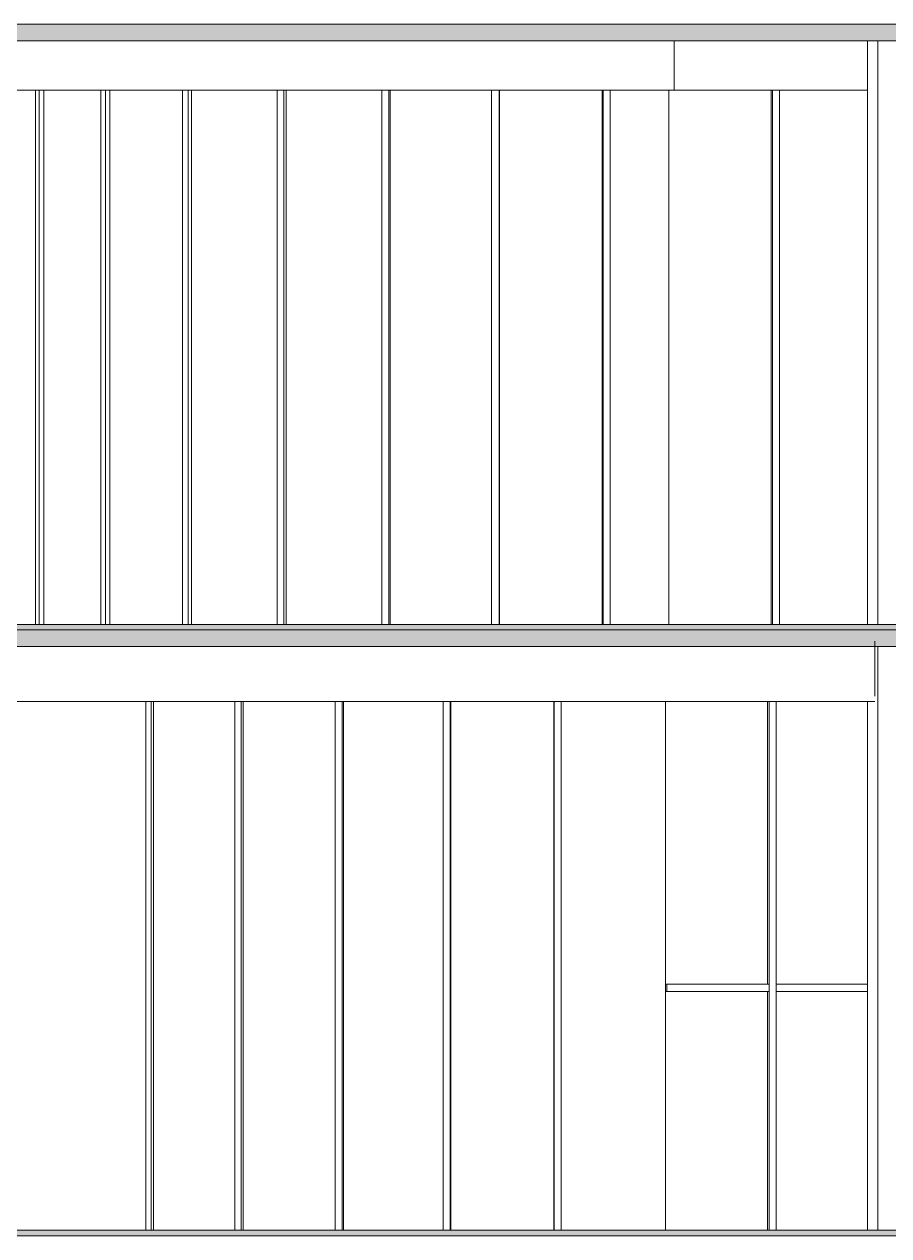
# Model space of a CAD drawing. Header units: millimetres. Extents: x -15601 to 112004, y -15912 to 94410.
# Drawn here: x 41380 to 49226, y -50 to 10950 of the extents above; entities that cross this region are included whole.
import ezdxf

# ---------------------------------------------------------------- set-up
doc = ezdxf.new("R2010")
doc.units = ezdxf.units.MM
doc.linetypes.add('Centre', pattern=[31.75, 6.35, -4.7625, 15.875, -4.7625])
doc.linetypes.add('Grid Line', pattern=[4.2, 3, -0.6, 0, -0.6])
for name, color, linetype, lineweight in [('A-GLAZ-CWMG', 55, 'Continuous', 5), ('KINH', 152, 'Continuous', 5), ('NET CAT', 3, 'Continuous', 5), ('NET CATConcrete', 3, 'Continuous', 5), ('NET-CAT', 3, 'Continuous', 15), ('NET-THAY', 2, 'Continuous', 9), ('TRUC', 225, 'Continuous', 5)]:
    doc.layers.add(name, color=color, linetype=linetype, lineweight=lineweight)

# ---------------------------------------------------------------- blocks, each defined once
blk = doc.blocks.new('ALC1807-ASCENT PLAZA-KET CAU 2_rvt-1-B-B')
at = {"layer": 'NET CAT', "color": 4}
for p, q in [((49032, 10800), (49032, 5500)), ((49127, 10800), (49127, 5500)), ((49101, 4850), (49101, 5350)), ((49127, 5300), (49127, 0)), ((41001, 4800), (49101, 4800)), ((49032, 4800), (49032, 0))]:
    blk.add_line(p, q, dxfattribs=at)
blk = doc.blocks.new('System Panel - Glazed-1982567-B-B')
at = {"layer": 'KINH'}
blk.add_line((47200, 2193), (47200, 0), dxfattribs=at)
blk = doc.blocks.new('System Panel - Glazed-1982687-B-B')
at = {"layer": 'KINH'}
blk.add_line((47200, 4800), (47200, 2207), dxfattribs=at)
blk = doc.blocks.new('System Panel - Glazed-V5-B-B')
at = {"layer": 'KINH'}
blk.add_line((47230, 10350), (47230, 5500), dxfattribs=at)
blk = doc.blocks.new('System Panel - Glazed-1982871-B-B')
at = {"layer": 'KINH'}
blk.add_line((47230, 5500), (47230, 10350), dxfattribs=at)
blk = doc.blocks.new('System Panel - Glazed-1982993-B-B')
at = {"layer": 'KINH'}
blk.add_line((47199, 0), (47199, 4800), dxfattribs=at)
blk = doc.blocks.new('Rectangular Mullion - Rectangular Mullion-1982566-B-B')
at = {"layer": 'A-GLAZ-CWMG'}
for p, q in [((47213, 2233), (47200, 2233)), ((47200, 2233), (47200, 2207)), ((47213, 2167), (47213, 2233)), ((48140, 2233), (47213, 2233)), ((48140, 2233), (48140, 2167)), ((47200, 2193), (47200, 2167)), ((47200, 2167), (47213, 2167)), ((47213, 2167), (48140, 2167))]:
    blk.add_line(p, q, dxfattribs=at)
blk = doc.blocks.new('Rectangular Mullion - Rectangular Mullion-1982534-B-B')
at = {"layer": 'A-GLAZ-CWMG'}
for p, q in [((48204, 2167), (48204, 2233)), ((49032, 2233), (48204, 2233)), ((48204, 2167), (49032, 2167))]:
    blk.add_line(p, q, dxfattribs=at)
blk = doc.blocks.new('Rectangular Mullion - Rectangular Mullion-1978183-B-B')
at = {"layer": 'A-GLAZ-CWMG'}
for p, q in [((48140, 2200), (48140, 0)), ((48204, 2200), (48204, 0)), ((48127, 2167), (48127, 0))]:
    blk.add_line(p, q, dxfattribs=at)
blk = doc.blocks.new('Rectangular Mullion - Rectangular Mullion-1978240-B-B')
at = {"layer": 'A-GLAZ-CWMG'}
for p, q in [((48127, 4800), (48127, 2233)), ((48140, 4800), (48140, 2200)), ((48204, 4800), (48204, 2200))]:
    blk.add_line(p, q, dxfattribs=at)
blk = doc.blocks.new('Rectangular Mullion - Rectangular Mullion-V81-B-B')
at = {"layer": 'A-GLAZ-CWMG'}
for p, q in [((46186, 4800), (46186, 0)), ((46188, 4800), (46188, 0)), ((46254, 4800), (46254, 0))]:
    blk.add_line(p, q, dxfattribs=at)
blk = doc.blocks.new('Rectangular Mullion - Rectangular Mullion-V82-B-B')
at = {"layer": 'A-GLAZ-CWMG'}
for p, q in [((45181, 4800), (45181, 0)), ((45247, 4800), (45247, 0)), ((45251, 4800), (45251, 0))]:
    blk.add_line(p, q, dxfattribs=at)
blk = doc.blocks.new('Rectangular Mullion - Rectangular Mullion-V83-B-B')
at = {"layer": 'A-GLAZ-CWMG'}
for p, q in [((44202, 4800), (44202, 0)), ((44265, 4800), (44265, 0)), ((44276, 4800), (44276, 0))]:
    blk.add_line(p, q, dxfattribs=at)
blk = doc.blocks.new('Rectangular Mullion - Rectangular Mullion-V84-B-B')
at = {"layer": 'A-GLAZ-CWMG'}
for p, q in [((43291, 4800), (43291, 0)), ((43349, 4800), (43349, 0)), ((43366, 4800), (43366, 0))]:
    blk.add_line(p, q, dxfattribs=at)
blk = doc.blocks.new('Rectangular Mullion - Rectangular Mullion-V85-B-B')
at = {"layer": 'A-GLAZ-CWMG'}
for p, q in [((42482, 4800), (42482, 0)), ((42532, 4800), (42532, 0)), ((42554, 4800), (42554, 0))]:
    blk.add_line(p, q, dxfattribs=at)
blk = doc.blocks.new('Rectangular Mullion - Rectangular Mullion-V100-B-B')
at = {"layer": 'A-GLAZ-CWMG'}
for p, q in [((48158, 10350), (48158, 5500)), ((48170, 10350), (48170, 5500)), ((48235, 10350), (48235, 5500))]:
    blk.add_line(p, q, dxfattribs=at)
blk = doc.blocks.new('Rectangular Mullion - Rectangular Mullion-V113-B-B')
at = {"layer": 'A-GLAZ-CWMG'}
for p, q in [((41482, 10350), (41482, 5500)), ((41516, 10350), (41516, 5500)), ((41559, 10350), (41559, 5500))]:
    blk.add_line(p, q, dxfattribs=at)
blk = doc.blocks.new('Rectangular Mullion - Rectangular Mullion-V114-B-B')
at = {"layer": 'A-GLAZ-CWMG'}
for p, q in [((42074, 10350), (42074, 5500)), ((42118, 10350), (42118, 5500)), ((42156, 10350), (42156, 5500))]:
    blk.add_line(p, q, dxfattribs=at)
blk = doc.blocks.new('Rectangular Mullion - Rectangular Mullion-V115-B-B')
at = {"layer": 'A-GLAZ-CWMG'}
for p, q in [((42815, 10350), (42815, 5500)), ((42868, 10350), (42868, 5500)), ((42898, 10350), (42898, 5500))]:
    blk.add_line(p, q, dxfattribs=at)
blk = doc.blocks.new('Rectangular Mullion - Rectangular Mullion-V116-B-B')
at = {"layer": 'A-GLAZ-CWMG'}
for p, q in [((43676, 10350), (43676, 5500)), ((43736, 10350), (43736, 5500)), ((43757, 10350), (43757, 5500))]:
    blk.add_line(p, q, dxfattribs=at)
blk = doc.blocks.new('Rectangular Mullion - Rectangular Mullion-V117-B-B')
at = {"layer": 'A-GLAZ-CWMG'}
for p, q in [((44624, 10350), (44624, 5500)), ((44688, 10350), (44688, 5500)), ((44701, 10350), (44701, 5500))]:
    blk.add_line(p, q, dxfattribs=at)
blk = doc.blocks.new('Rectangular Mullion - Rectangular Mullion-V118-B-B')
at = {"layer": 'A-GLAZ-CWMG'}
for p, q in [((45622, 10350), (45622, 5500)), ((45689, 10350), (45689, 5500)), ((45692, 10350), (45692, 5500))]:
    blk.add_line(p, q, dxfattribs=at)
blk = doc.blocks.new('Rectangular Mullion - Rectangular Mullion-V119-B-B')
at = {"layer": 'A-GLAZ-CWMG'}
for p, q in [((46626, 10350), (46626, 5500)), ((46633, 10350), (46633, 5500)), ((46699, 10350), (46699, 5500))]:
    blk.add_line(p, q, dxfattribs=at)

msp = doc.modelspace()

# ---------------------------------------------------------------- hatches: boundary and pattern name
at = {"layer": 'NET CAT'}
for points in [[(61698.9, 10800), (95821.7, 10800), (95821.7, 10950), (32934.3, 10950), (32934.3, 10800), (61241.1, 10800)], [(60325.5, 5300), (95821.7, 5300), (95821.7, 5450), (32934.3, 5450), (32934.3, 5300), (60096.6, 5300)]]:
    msp.add_hatch(color=7, dxfattribs=at).paths.add_polyline_path(points, flags=0)
at = {"layer": 'NET-THAY'}
h = msp.add_hatch(dxfattribs=at)
h.set_pattern_fill('FP_1', color=250, style=0, pattern_type=2)
h.set_pattern_definition([(0, (40760, 40400), (1625.6, 406.4), [67.056, -1152.144, 67.056, -1152.144, -6502.4]), (0, (40760, 40400), (1625.6, 406.4), [-2438.4, 67.056, -2371.344, 67.056, -1152.144, -2844.8]), (0, (40760, 40400), (1625.6, 406.4), [-6096, 67.056, -745.744, 67.056, -1964.944]), (120, (41369.6, 40603.2), (-1164.7527, 1204.611), [67.056, -1152.144, 67.056, -7654.544]), (120, (41369.6, 40603.2), (-1164.7527, 1204.611), [-1286.256, -1152.144, 67.056, -2371.344, -4064]), (120, (41369.6, 40603.2), (-1164.7527, 1204.611), [-4876.8, 67.056, -1152.144, 67.056, -2777.744]), (120, (41369.6, 40603.2), (-1164.7527, 1204.611), [-6163.056, -745.744, 67.056, -1964.944]), (240, (41572.8, 41416), (-460.8473, -1611.011), [67.056, -1152.144, 67.056, -7654.544]), (240, (41572.8, 41416), (-460.8473, -1611.011), [-1286.256, -1152.144, 67.056, -2371.344, -4064]), (240, (41572.8, 41416), (-460.8473, -1611.011), [-4876.8, 67.056, -1152.144, 67.056, -2777.744]), (240, (41572.8, 41416), (-460.8473, -1611.011), [-6163.056, -745.744, 67.056, -1964.944])])
h.paths.add_polyline_path([(32934.3, 5450), (95821.7, 5450), (95821.7, 5500), (32934.3, 5500)], flags=0)
at = {"layer": 'NET-THAY', "lineweight": 5}
msp.add_hatch(color=7, dxfattribs=at).paths.add_polyline_path([(67192.5, -50), (93716.5, -50), (93716.5, 0), (32934.3, 0), (32934.3, -50), (65361.3, -50)], flags=0)

# ---------------------------------------------------------------- linework, layer by layer
at = {"layer": 'NET CAT'}
for p, q in [((49031.8, 5500), (49031.8, 10800)), ((49127, 5500), (49127, 10800)), ((49127, 0), (49127, 5300)), ((49031.8, 0), (49031.8, 4800))]:
    msp.add_line(p, q, dxfattribs=at)
at = {"layer": 'NET CATConcrete'}
for p, q in [((47277.1, 10800), (47277.1, 10350)), ((47277.1, 10350), (47277.1, 10800)), ((47277.1, 10350), (40999.7, 10350)), ((49031.8, 10350), (47277.1, 10350))]:
    msp.add_line(p, q, dxfattribs=at)
at = {"layer": 'NET-CAT'}
for p, q in [((95821.7, 10950), (26050.5, 10950)), ((95519.5, 10800), (26050.5, 10800)), ((95821.7, 5500), (26050.5, 5500)), ((95821.7, 5450), (26050.5, 5450)), ((95821.7, 5450), (26050.5, 5450)), ((95519.5, 5300), (26050.5, 5300)), ((93716.5, 0), (26050.5, 0)), ((93753.6, -50), (26050.5, -50))]:
    msp.add_line(p, q, dxfattribs=at)
at = {"layer": 'TRUC', "linetype": 'Grid Line', "ltscale": 50}
msp.add_line((-15600.6, 5500), (108517.8, 5500), dxfattribs=at)
at = {"layer": 'TRUC', "linetype": 'Centre'}
msp.add_line((-15600.6, 0), (108517.8, 0), dxfattribs=at)

# ---------------------------------------------------------------- block references
at = {"lineweight": 5}
msp.add_blockref('ALC1807-ASCENT PLAZA-KET CAU 2_rvt-1-B-B', (0, 0), dxfattribs=at)
at = {"layer": 'A-GLAZ-CWMG'}
for name in ['Rectangular Mullion - Rectangular Mullion-V113-B-B', 'Rectangular Mullion - Rectangular Mullion-V114-B-B', 'Rectangular Mullion - Rectangular Mullion-V115-B-B', 'Rectangular Mullion - Rectangular Mullion-V116-B-B', 'Rectangular Mullion - Rectangular Mullion-V117-B-B', 'Rectangular Mullion - Rectangular Mullion-V118-B-B', 'Rectangular Mullion - Rectangular Mullion-V119-B-B', 'Rectangular Mullion - Rectangular Mullion-V100-B-B', 'Rectangular Mullion - Rectangular Mullion-V85-B-B', 'Rectangular Mullion - Rectangular Mullion-V84-B-B', 'Rectangular Mullion - Rectangular Mullion-V83-B-B', 'Rectangular Mullion - Rectangular Mullion-V82-B-B', 'Rectangular Mullion - Rectangular Mullion-V81-B-B', 'Rectangular Mullion - Rectangular Mullion-1978240-B-B', 'Rectangular Mullion - Rectangular Mullion-1982566-B-B', 'Rectangular Mullion - Rectangular Mullion-1978183-B-B', 'Rectangular Mullion - Rectangular Mullion-1982534-B-B']:
    msp.add_blockref(name, (0, 0), dxfattribs=at)
at = {"layer": 'KINH'}
for name in ['System Panel - Glazed-1982871-B-B', 'System Panel - Glazed-V5-B-B', 'System Panel - Glazed-1982993-B-B', 'System Panel - Glazed-1982687-B-B', 'System Panel - Glazed-1982567-B-B']:
    msp.add_blockref(name, (0, 0), dxfattribs=at)

doc.saveas('drawing.dxf')
